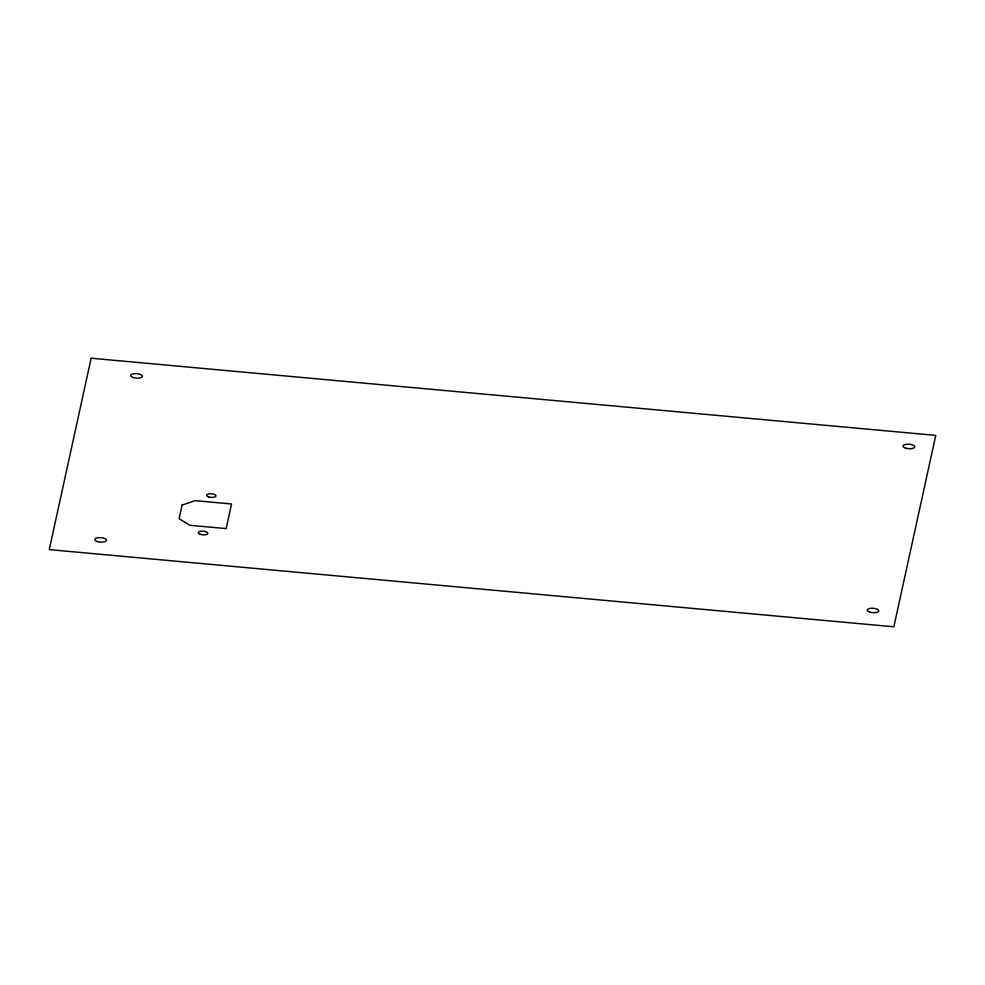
<?xml version="1.0" encoding="UTF-8"?>
<svg xmlns="http://www.w3.org/2000/svg" width="985" height="985" viewBox="0 0 985 985"><rect width="100%" height="100%" fill="white"/><g stroke="black" fill="none" stroke-linecap="round" stroke-linejoin="round"><path stroke-width="1.48" d="M91.149 358.208L49.25 549.618L893.851 626.792L935.75 435.382L91.149 358.208M182.077 505.071L179.085 518.701L189.834 525.276L226.156 528.6L231.537 503.988L195.227 500.663L182.077 505.071M133.16 377.55A5.947 2.265 4 0 0 142.443 376.43A5.947 2.265 4 0 0 133.997 373.684A5.947 2.265 4 0 0 133.16 377.55M905.535 448.113A5.885 2.241 4 0 0 914.745 446.993A5.885 2.241 4 0 0 906.372 444.272A5.885 2.241 4 0 0 905.535 448.113M869.693 612.079A5.787 2.204 4 0 0 878.755 610.983A5.787 2.204 4 0 0 870.518 608.311A5.787 2.204 4 0 0 869.693 612.079M97.256 541.553A5.947 2.265 4 0 0 106.54 540.433A5.947 2.265 4 0 0 98.106 537.687A5.947 2.265 4 0 0 97.256 541.553M200.361 534.35A4.802 1.822 4 0 0 207.86 533.439A4.802 1.822 4 0 0 201.051 531.223A4.802 1.822 4 0 0 200.361 534.35M208.598 496.908A4.716 1.798 4 0 0 215.974 496.021A4.716 1.798 4 0 0 209.276 493.842A4.716 1.798 4 0 0 208.598 496.908"/></g></svg>
